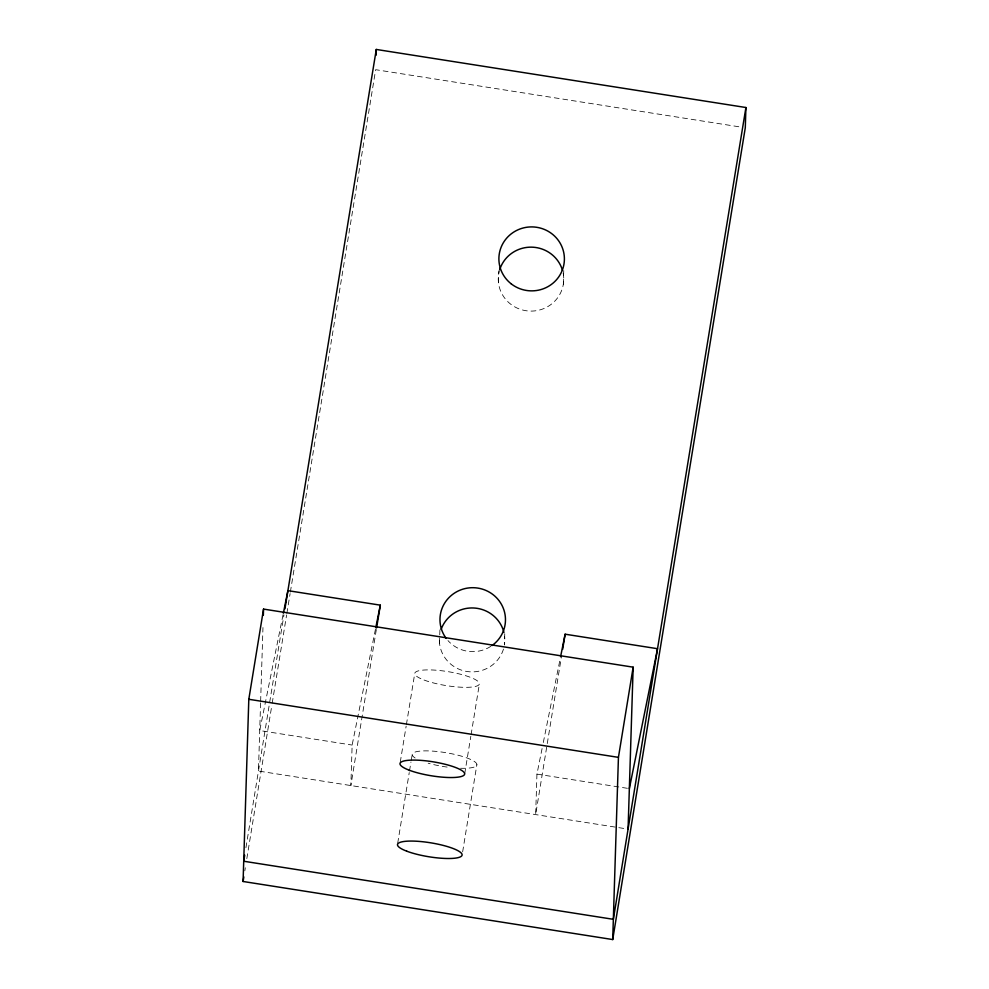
<?xml version="1.0" encoding="UTF-8"?>
<svg xmlns="http://www.w3.org/2000/svg" width="989" height="989" viewBox="0 0 989 989"><rect width="100%" height="100%" fill="white"/><g stroke="black" fill="none" stroke-linecap="round" stroke-linejoin="round"><path stroke-width="0.74" stroke-dasharray="4.95 3.71" d="M260.589 702.87L258.45 771.037L625.048 828.634M260.639 701.337L262.963 627.545M375.461 629.227L352.133 745.063L350.86 785.55L376.352 629.412M439.512 643.184L439.734 635.952M439.746 634.839L439.969 628.72M498.431 282.384L498.802 270.825M504.749 633.764L504.427 645.001A32.748 31.969 1.8 0 0 504.662 636.656M542.096 748.525L536.94 774.103L535.667 814.59L561.418 656.931M563.347 284.202L563.767 270.084M245.927 847.709L283.954 614.898M244.827 870.815L245.321 867.773M246.817 858.637L271.938 704.798M272.185 703.278L286.612 614.948M286.859 613.427L290.098 593.623M290.346 592.102L375.659 69.687L740.724 127.049M400.248 762.222L406.145 726.149M406.392 724.64L414.737 673.534M397.702 843.197L409.248 772.545M409.495 771.037L410.967 762.024M411.214 760.516L412.19 754.508M464.694 773.893L470.826 736.311M471.073 734.802L479.418 683.696M462.642 851.863L476.871 764.67M283.064 614.713L259.724 730.55L352.133 745.063M543.307 742.516L560.281 658.266M536.94 774.103L627.83 788.381M563.161 273.112A32.748 31.969 1.8 0 1 530.116 311.09A32.748 31.969 1.8 0 1 499.235 271.32M503.475 649.081A32.748 31.969 1.8 0 1 465.522 671.234A32.748 31.969 1.8 0 1 439.549 636.211M490.779 646.373A32.748 31.969 1.8 0 1 447.98 640.588M415.133 757.982A32.748 7.034 9.3 0 1 430.215 750.972A32.748 7.034 9.3 0 1 473.101 760.689A32.748 7.034 9.3 0 1 460.515 768.268M447.127 767.081A32.748 7.034 9.3 0 1 428.175 763.187M424.046 680.024A32.748 7.034 9.3 0 0 478.256 685.352A32.748 7.034 9.3 0 0 438.918 670.455A32.748 7.034 9.3 0 0 424.046 680.024"/><path stroke-width="1.48" d="M284.943 608.828L376.29 49.45L745.916 107.517L745.286 127.766L612.71 939.55L243.084 881.483L248.808 699.285L263.544 609.088L633.158 667.167L628.077 829.103M263.346 615.245L263.544 609.088M376.117 55.236L376.29 49.45M612.71 939.55L618.434 757.364L633.158 667.167M243.962 859.725L244.703 855.225M243.084 881.483L243.826 876.909M376.599 627.891L380.32 605.157L287.91 590.643L283.361 613.205M562.654 649.353L565.127 634.196L657.537 648.71L629.35 788.616M745.916 107.517L613.341 919.313L243.714 861.234M375.771 627.718L380.32 605.157M560.578 656.758L565.127 634.196M248.808 699.285L618.434 757.364M499.618 269.972A32.748 31.969 1.8 0 1 531.18 247.151A32.748 31.969 1.8 0 1 562.494 270.38M441.131 629.424A32.748 31.969 1.8 0 1 473.694 607.988A32.748 31.969 1.8 0 1 503.945 632.527M446.212 638.412A32.748 31.969 1.8 0 1 453.494 593.759A32.748 31.969 1.8 0 1 499.235 600.941A32.748 31.969 1.8 0 1 491.941 645.594M511.004 283.682A32.748 31.969 1.8 0 0 563.99 263.964A32.748 31.969 1.8 0 0 519.942 229.003A32.748 31.969 1.8 0 0 511.004 283.682M409.322 770.233A32.748 7.034 9.3 0 0 463.532 775.549A32.748 7.034 9.3 0 0 424.194 760.652A32.748 7.034 9.3 0 0 409.322 770.233M406.776 851.195A32.748 7.034 9.3 0 0 460.985 856.523A32.748 7.034 9.3 0 0 421.648 841.627A32.748 7.034 9.3 0 0 406.776 851.195"/></g></svg>
